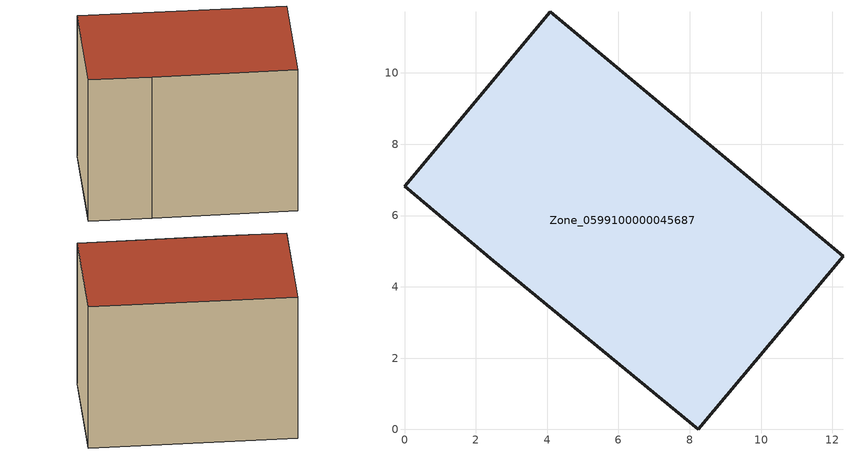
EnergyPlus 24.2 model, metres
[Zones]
Zone_0599100000045687
 floor ground (C_G): 4.09,11.72 12.3,4.86 8.24,0 2.49,4.74 0,6.82 z0
 wall outside (C_F): 2.49,4.74 8.24,0 12.3,4.86 4.09,11.72 0,6.82 2.49,4.74 z0:8.36
 roof outside (C_R): 12.3,4.86 4.09,11.72 0,6.82 2.49,4.74 8.24,0 z8.36
[BUILDING]
Pand.0599100000045687: North Axis=0; Terrain=City; Loads Convergence Tolerance Value=0.04; Temperature Convergence Tolerance Value=0.4; Solar Distribution=FullExterior; Maximum Number of Warmup Days=25; Minimum Number of Warmup Days=1
[Site:Location]
Rotterdam.The.Hague.AP_ZH_NLD Design_Conditions: Latitude=51.96; Longitude=4.45; Time Zone=1; Elevation=-4.5
[SITE:GROUNDTEMPERATURE:BUILDINGSURFACE]
18, 18, 18, 18, 18, 18, 18, 18, 18, 18, 18, 18
[MATERIAL] Thermal Absorptance=0.9; Solar Absorptance=0.7; Visible Absorptance=0.7
Name | Roughness | Thickness | Conductivity | Density | Specific Heat
G.TI.1946-1964 | MediumSmooth | 0.15 | 1 | 540 | 1210
F.TI.1946-1964 | Rough | 0.3 | 0.857143 | 1920 | 840
R.TI.1946-1964 | MediumRough | 0.2 | 0.277778 | 1500 | 1000
[CONSTRUCTION]
C_G: G.TI.1946-1964
C_F: F.TI.1946-1964
C_R: R.TI.1946-1964
[ZONE]
Zone_0599100000045687: Type=1; Multiplier=1; Ceiling Height=Autocalculate; Volume=Autocalculate; Floor Area=autocalculate; Part of Total Floor Area=Yes
[ZONEINFILTRATION:DESIGNFLOWRATE]
Infil_Zone_0599100000045687: Zone or ZoneList or Space or SpaceList=Zone_0599100000045687; Schedule=AlwaysOn; Design Flow Rate Calculation Method=Flow/Area; Flow Rate per Floor Area=0.003; Constant Term Coefficient=1; Temperature Term Coefficient=0; Velocity Term Coefficient=0; Velocity Squared Term Coefficient=0
[HVACTEMPLATE:ZONE:IDEALLOADSAIRSYSTEM]
Zone_0599100000045687: Maximum Heating Supply Air Temperature=50; Minimum Cooling Supply Air Temperature=13; Maximum Heating Supply Air Humidity Ratio=0.0156; Minimum Cooling Supply Air Humidity Ratio=0.0077; Heating Limit=NoLimit; Cooling Limit=NoLimit; Dehumidification Control Type=ConstantSensibleHeatRatio; Cooling Sensible Heat Ratio=0.7; Dehumidification Setpoint=60; Humidification Control Type=None; Humidification Setpoint=30; Outdoor Air Method=None; Outdoor Air Flow Rate per Person=0.00944; Outdoor Air Flow Rate per Zone Floor Area=0; Outdoor Air Flow Rate per Zone=0; Demand Controlled Ventilation Type=None; Outdoor Air Economizer Type=NoEconomizer; Heat Recovery Type=None; Sensible Heat Recovery Effectiveness=0.7; Latent Heat Recovery Effectiveness=0.65
[ZONECONTROL:THERMOSTAT]
ThermostatControl_Zone_0599100000045687: Zone or ZoneList=Zone_0599100000045687; Control Type Schedule=DualSetpointControlType; Control 1=Thermostat_Zone_0599100000045687; Temperature Difference Between Cutout And Setpoint=0
[THERMOSTATSETPOINT:DUALSETPOINT]
Thermostat_Zone_0599100000045687: Heating Setpoint Temperature Schedule=HeatingSetpoint_Zone_0599100000045687; Cooling Setpoint Temperature Schedule=CoolingSetpoint_Zone_0599100000045687
[SCHEDULE:COMPACT]
HeatingSetpoint_Zone_0599100000045687: Through: 12/31, For: AllDays, Until: 24:00, 21
CoolingSetpoint_Zone_0599100000045687: Through: 12/31, For: AllDays, Until: 24:00, 24
DualSetpointControlType: Through: 12/31, For: AllDays, Until: 24:00, 4
AlwaysOn: Through: 12/31, For: AllDays, Until: 24:00, 1
